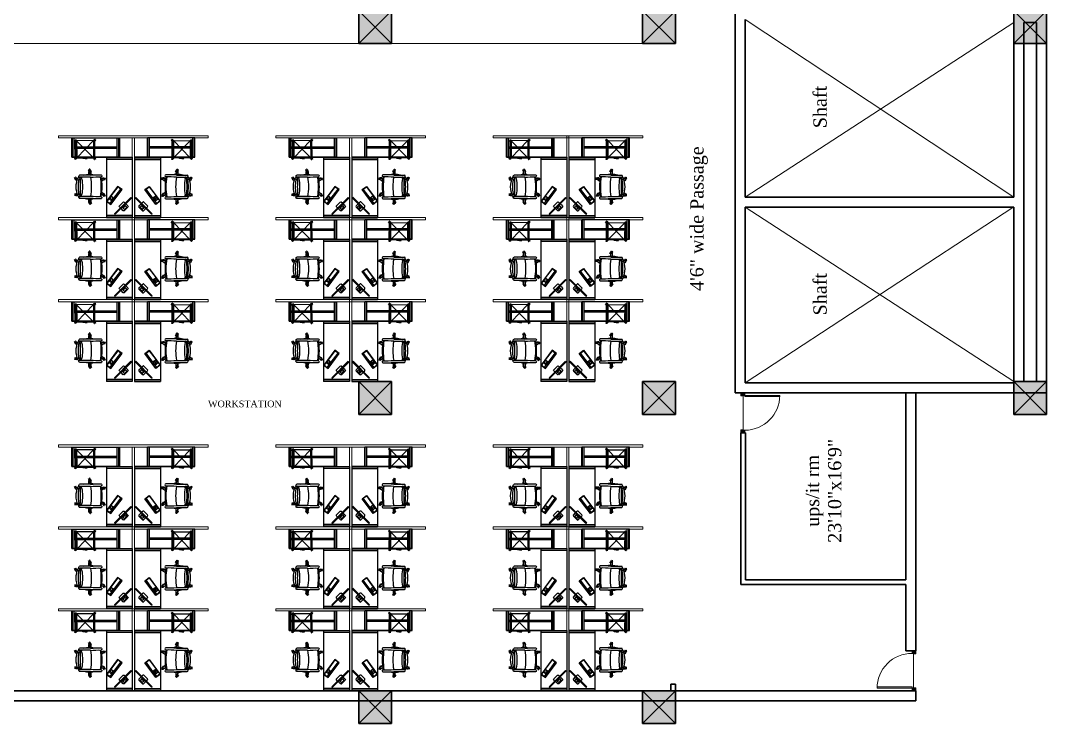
# Model space of a CAD drawing. Header units: inches. Extents: x 327481 to 195042051, y -335014 to 44773228.
# Drawn here: x 380825 to 381751, y -317812 to -317177 of the extents above; entities that cross this region are included whole.
import ezdxf

# ---------------------------------------------------------------- set-up
doc = ezdxf.new("R2010")
doc.units = ezdxf.units.IN
doc.header["$MEASUREMENT"] = 0
for name, color, linetype in [('cad-block.com', 250, 'Continuous'), ('center', 146, 'Continuous'), ('FLOORING', 44, 'Continuous'), ('FURNITURE1', 36, 'Continuous'), ('PARTITION', 174, 'Continuous')]:
    doc.layers.add(name, color=color, linetype=linetype)
for name, color, linetype, lineweight in [('column 1', 146, 'Continuous', 30), ('DOOR', 47, 'Continuous', 9), ('ele1', 1, 'Continuous', 13), ('furniture', 251, 'Continuous', 13), ('TEXT', 7, 'Continuous', 0), ('WALL', 12, 'Continuous', 30)]:
    doc.layers.add(name, color=color, linetype=linetype, lineweight=lineweight)
doc.styles.get("Standard").update_dxf_attribs({"font": 'times.ttf', "height": 12})

# ---------------------------------------------------------------- blocks, each defined once
blk = doc.blocks.new('RTU')
at = {"layer": 'DOOR'}
for points in [[(2799511, -182811), (2799511, -182874), (2799551, -182874), (2799551, -182886), (2799611, -182886), (2799611, -182811)], [(2798637, -183716, 0.009156), (2798637, -183748), (2799511, -183748), (2799511, -183716)], [(2799611, -183811), (2799611, -183736), (2799551, -183736), (2799551, -183748), (2799511, -183748), (2799511, -183811)]]:
    blk.add_hatch(color=256, dxfattribs=at).paths.add_polyline_path(points)
at = {"layer": 'DOOR', "ltscale": 300}
for p, q in [((2799511, -182811), (2799511, -182874)), ((2799611, -182811), (2799511, -182811)), ((2799611, -182811), (2799611, -182886)), ((2799551, -182874), (2799511, -182874)), ((2799551, -182874), (2799551, -182886)), ((2799611, -182886), (2799551, -182886)), ((2799551, -182886), (2799551, -183736)), ((2798637, -183748), (2798637, -183716)), ((2798637, -183716), (2799511, -183716)), ((2799511, -183748), (2798637, -183748)), ((2799511, -183716), (2799511, -183748)), ((2799511, -183811), (2799511, -183748)), ((2799551, -183748), (2799511, -183748)), ((2799611, -183811), (2799511, -183811)), ((2799611, -183736), (2799551, -183736)), ((2799551, -183748), (2799551, -183736)), ((2799611, -183811), (2799611, -183736))]:
    blk.add_line(p, q, dxfattribs=at)
blk.add_arc((2799511, -183748), 874, 90, 180, dxfattribs=at)
blk = doc.blocks.new('COLUMN1')
at = {"layer": 'column 1'}
h = blk.add_hatch(color=256, dxfattribs=at)
h.paths.add_polyline_path([(1, 1), (0, 1), (0.5, 0.5)])
h.paths.add_polyline_path([(1, 1), (0.5, 0.5), (1, 0)])
h.paths.add_polyline_path([(0.5, 0.5), (0, 0), (1, 0)])
h.paths.add_polyline_path([(0.5, 0.5), (0, 1), (0, 0)])
at = {"layer": 'column 1', "lineweight": 0, "ltscale": 0.3}
for p, q in [((0, 1), (1, 0)), ((0, 0), (1, 1))]:
    blk.add_line(p, q, dxfattribs=at)
at = {"layer": 'column 1', "ltscale": 0.3}
for p, q in [((1, 1), (0, 1)), ((0, 1), (0, 0)), ((1, 0), (1, 1)), ((0, 0), (1, 0))]:
    blk.add_line(p, q, dxfattribs=at)
blk = doc.blocks.new('HFGHGF')
at = {"layer": 'DOOR'}
for points in [[(341497.25, -325932.88), (341499.52, -325932.88), (341499.52, -325931.44), (341499.95, -325931.44), (341499.95, -325929.28), (341497.25, -325929.28)], [(341533.25, -325929.28), (341530.55, -325929.28), (341530.55, -325931.44), (341530.98, -325931.44), (341530.98, -325932.88), (341533.25, -325932.88)]]:
    blk.add_hatch(color=256, dxfattribs=at).paths.add_polyline_path(points)
h = blk.add_hatch(color=256, dxfattribs=at)
edge = h.paths.add_edge_path()
edge.add_line((341530.98, -325932.88), (341529.83, -325932.88))
edge.add_line((341529.83, -325932.88), (341529.83, -325964.32))
edge.add_ellipse((341530.98, -325932.88), major_axis=(22.25, 22.25), ratio=1, start_angle=222.90175, end_angle=225)
edge.add_line((341530.98, -325964.34), (341530.98, -325932.88))
at = {"layer": 'DOOR', "ltscale": 300}
for p, q in [((341497.25, -325929.28), (341499.95, -325929.28)), ((341497.25, -325929.28), (341497.25, -325932.88)), ((341499.95, -325929.28), (341499.95, -325931.44)), ((341533.25, -325929.28), (341530.55, -325929.28)), ((341530.55, -325929.28), (341530.55, -325931.44)), ((341533.25, -325929.28), (341533.25, -325932.88)), ((341497.25, -325932.88), (341499.52, -325932.88)), ((341499.52, -325931.44), (341499.95, -325931.44)), ((341499.52, -325931.44), (341499.52, -325932.88)), ((341499.95, -325931.44), (341530.55, -325931.44)), ((341529.83, -325964.34), (341529.83, -325932.88)), ((341529.83, -325932.88), (341530.98, -325932.88)), ((341530.98, -325931.44), (341530.55, -325931.44)), ((341530.98, -325931.44), (341530.98, -325932.88)), ((341533.25, -325932.88), (341530.98, -325932.88)), ((341530.98, -325932.88), (341530.98, -325964.34)), ((341530.98, -325964.34), (341529.83, -325964.34))]:
    blk.add_line(p, q, dxfattribs=at)
blk.add_ellipse((341530.98, -325932.88), major_axis=(22.25, 22.25), ratio=1, start_param=2.356194, end_param=3.926991, dxfattribs=at)
blk = doc.blocks.new('furn040')
at = {"color": 0, "linetype": 'ByBlock', "ltscale": 100}
for p, q in [((-1394, 0), (-1394, -600)), ((-1394, 0), (-1394, -600)), ((6, 0), (-1394, 0)), ((6, 0), (-1394, 0)), ((-1382, 0), (-1382, -600)), ((-1344, 0), (-1344, -600)), ((-44, 0), (-44, -600)), ((-6, 0), (-6, -600)), ((6, -600), (6, 0)), ((-1089, -496), (-744, -238)), ((-1063, -517), (-1007, -475)), ((-668, -340), (-1014, -597)), ((-1013, -450), (-967, -415)), ((-1004, -462), (-1013, -450)), ((-1007, -475), (-954, -546)), ((-958, -427), (-1004, -462)), ((-1001, -470), (-949, -432)), ((-985, -492), (-1001, -470)), ((-933, -454), (-985, -492)), ((-967, -415), (-958, -427)), ((-957, -407), (-773, -270)), ((-948, -420), (-957, -407)), ((-949, -432), (-933, -454)), ((-763, -283), (-948, -420)), ((-944, -426), (-730, -267)), ((-890, -499), (-944, -426)), ((-676, -339), (-890, -499)), ((-773, -270), (-763, -283)), ((-755, -259), (-744, -250)), ((-747, -270), (-755, -259)), ((-735, -262), (-747, -270)), ((-744, -238), (-668, -340)), ((-744, -250), (-735, -262)), ((-730, -267), (-676, -339)), ((456, -300), (6, -300)), ((6, -300), (456, -300)), ((6, -300), (6, -700)), ((6, -700), (6, -300)), ((6, -312), (456, -312)), ((6, -350), (456, -350)), ((6, -410), (6, -440)), ((216, -700), (216, -350)), ((246, -700), (246, -350)), ((416, -300), (446, -300)), ((456, -700), (456, -300)), ((6, -600), (-1394, -600)), ((-1014, -597), (-1089, -496)), ((-1010, -588), (-1063, -517)), ((-954, -546), (-1010, -588)), ((-956, -531), (-939, -518)), ((-950, -540), (-956, -531)), ((-900, -503), (-950, -540)), ((-947, -508), (-932, -497)), ((-939, -518), (-947, -508)), ((-932, -497), (-924, -507)), ((-924, -507), (-907, -494)), ((-907, -494), (-900, -503)), ((-904, -660), (-898, -649)), ((-877, -675), (-904, -660)), ((-898, -649), (-888, -655)), ((-888, -629), (-893, -639)), ((-893, -639), (-883, -645)), ((-856, -643), (-888, -629)), ((-888, -655), (-878, -660)), ((-883, -645), (-873, -650)), ((-880, -669), (-850, -652)), ((-880, -669), (-852, -718)), ((-826, -661), (-856, -643)), ((-850, -652), (-814, -714)), ((-838, -668), (-832, -671)), ((-832, -671), (-826, -661)), ((-506, -652), (-542, -714)), ((-510, -626), (-499, -626)), ((-510, -657), (-510, -626)), ((-506, -652), (-476, -669)), ((-476, -669), (-505, -718)), ((-499, -626), (-498, -637)), ((-498, -637), (-498, -649)), ((-487, -625), (-487, -637)), ((-476, -625), (-487, -625)), ((-487, -637), (-486, -648)), ((-484, -688), (-484, -695)), ((-484, -695), (-473, -694)), ((-472, -659), (-476, -625)), ((-473, -694), (-472, -659)), ((6, -1400), (6, -700)), ((6, -700), (6, -1400)), ((216, -1350), (216, -700)), ((246, -1350), (246, -700)), ((456, -1400), (456, -700)), ((-1067, -948), (-1074, -957)), ((-1044, -965), (-1067, -948)), ((-331, -960), (-324, -950)), ((-324, -950), (-294, -968)), ((-47, -887), (-44, -876)), ((-23, -895), (-47, -887)), ((-44, -876), (-34, -879)), ((-38, -856), (-41, -866)), ((-41, -866), (-31, -869)), ((-8, -863), (-38, -856)), ((-34, -879), (-24, -882)), ((-31, -869), (-23, -871)), ((-23, -870), (407, -872)), ((-23, -900), (-23, -870)), ((-23, -880), (407, -882)), ((407, -902), (-23, -900)), ((-10, -1290), (-8, -900)), ((392, -902), (-10, -1290)), ((12, -870), (-8, -863)), ((-8, -900), (390, -1292)), ((380, -872), (407, -848)), ((392, -902), (390, -1292)), ((406, -863), (399, -870)), ((414, -856), (406, -863)), ((414, -871), (406, -878)), ((407, -848), (414, -856)), ((407, -894), (429, -871)), ((407, -872), (407, -902)), ((407, -894), (407, -894)), ((421, -864), (414, -871)), ((429, -871), (421, -864)), ((-1089, -975), (-1082, -966)), ((-1064, -998), (-1089, -975)), ((-1082, -966), (-1073, -973)), ((-1074, -957), (-1066, -964)), ((-1073, -973), (-1065, -980)), ((-1066, -964), (-1057, -972)), ((-1036, -1019), (-1064, -998)), ((-1052, -1001), (-1052, -966)), ((-1052, -966), (-968, -966)), ((-1052, -1001), (-968, -1001)), ((-1038, -1003), (-1029, -1011)), ((-1038, -1003), (-1038, -1003)), ((-1029, -1011), (-1036, -1019)), ((-948, -973), (-948, -1222)), ((-900, -973), (-900, -1208)), ((-456, -973), (-456, -1208)), ((-409, -973), (-409, -1222)), ((-305, -966), (-388, -966)), ((-305, -1001), (-388, -1001)), ((-325, -964), (-331, -960)), ((-311, -1002), (-285, -1017)), ((-305, -966), (-305, -1001)), ((-288, -1001), (-298, -995)), ((-294, -968), (-266, -988)), ((-282, -991), (-291, -985)), ((-279, -1007), (-288, -1001)), ((-285, -1017), (-279, -1007)), ((-272, -998), (-282, -991)), ((-266, -988), (-272, -998)), ((-24, -1045), (-9, -1045)), ((-24, -1095), (-24, -1045)), ((-24, -1095), (-24, -1095)), ((-24, -1095), (-24, -1095)), ((-24, -1095), (-24, -1145)), ((-24, -1145), (-9, -1145)), ((-884, -1273), (-884, -1308)), ((-872, -1273), (-884, -1273)), ((-884, -1308), (-881, -1343)), ((-880, -1299), (-862, -1268)), ((-850, -1316), (-880, -1299)), ((-872, -1280), (-872, -1273)), ((-870, -1331), (-870, -1319)), ((-869, -1342), (-870, -1331)), ((-858, -1330), (-859, -1319)), ((-858, -1342), (-858, -1330)), ((-850, -1316), (-829, -1279)), ((-846, -1311), (-846, -1341)), ((-525, -1296), (-530, -1307)), ((-530, -1307), (-500, -1324)), ((-506, -1316), (-528, -1279)), ((-519, -1300), (-525, -1296)), ((-476, -1299), (-506, -1316)), ((-500, -1324), (-469, -1339)), ((-476, -1299), (-494, -1268)), ((-474, -1323), (-483, -1318)), ((-479, -1293), (-453, -1308)), ((-468, -1313), (-478, -1308)), ((-463, -1328), (-474, -1323)), ((-469, -1339), (-463, -1328)), ((-458, -1318), (-468, -1313)), ((-453, -1308), (-458, -1318)), ((-25, -1298), (-47, -1321)), ((-47, -1321), (-39, -1328)), ((-39, -1328), (-32, -1321)), ((-32, -1321), (-25, -1314)), ((-32, -1336), (-24, -1328)), ((-25, -1343), (-32, -1336)), ((405, -1292), (-25, -1290)), ((-25, -1320), (-25, -1290)), ((405, -1312), (-25, -1310)), ((2, -1320), (-25, -1343)), ((405, -1322), (-25, -1320)), ((-24, -1328), (-17, -1321)), ((6, -1350), (456, -1350)), ((6, -1388), (456, -1388)), ((6, -1400), (456, -1400)), ((370, -1322), (389, -1328)), ((405, -1292), (405, -1322)), ((413, -1322), (405, -1320)), ((416, -1312), (406, -1310))]:
    blk.add_line(p, q, dxfattribs=at)
at = {"color": 0, "linetype": 'ByBlock'}
for p, q in [((-1314, -394), (-941, -20)), ((-1233, -211), (-1182, -262)), ((-1169, -222), (-1205, -180)), ((-1201, -175), (-1199, -177)), ((-1200, -175), (-1199, -176)), ((-1165, -204), (-1144, -224)), ((-1165, -204), (-1149, -220)), ((-1165, -204), (-1165, -204)), ((-1163, -206), (-1129, -172)), ((-1160, -134), (-1158, -136)), ((-1159, -134), (-1157, -136)), ((-1112, -166), (-1154, -129)), ((-1131, -170), (-1130, -169)), ((-1131, -170), (-1110, -190)), ((-1130, -169), (-1115, -185)), ((-1123, -102), (-1073, -152)), ((-1059, -167), (-1034, -191)), ((-933, -21), (-941, -20)), ((-1313, -401), (-1314, -394)), ((-1168, -276), (-1144, -300))]:
    blk.add_line(p, q, dxfattribs=at)
for points in [[(-1303, -411), (-923, -31), (-933, -21), (-1313, -401), (-1303, -411)], [(-1233, -187), (-1148, -102)], [(-1205, -180), (-1154, -129)], [(-1199, -177), (-1157, -136)], [(-1199, -176), (-1158, -136)], [(-1119, -300), (-1034, -215)]]:
    blk.add_lwpolyline(points, dxfattribs=at)
for points in [[(-1169, -222, 0.263666), (-1159, -227), (-1156, -226), (-1149, -220)], [(-1112, -166, -0.263666), (-1107, -175), (-1108, -179), (-1115, -185)]]:
    blk.add_lwpolyline(points, format="xyb", dxfattribs=at)
for centre, radius in [((-1230, -190), 1.73), ((-1220, -180), 1.73), ((-1210, -170), 1.73), ((-1200, -160), 1.73), ((-1190, -150), 1.73), ((-1180, -139), 1.73), ((-1170, -129), 1.73), ((-1159, -119), 1.73), ((-1093, -191), 1.14), ((-1144, -242), 1.14)]:
    blk.add_circle(centre, radius, dxfattribs=at)
at = {"color": 0, "linetype": 'ByBlock', "ltscale": 100}
blk.add_circle((191, -1096), 5, dxfattribs=at)
at = {"color": 0, "linetype": 'ByBlock', "ltscale": 0.7}
blk.add_circle((191, -1096), 5, dxfattribs=at)
at = {"color": 0, "linetype": 'ByBlock'}
for centre, start, end in [((-1220, -199), 135, 225), ((-1135, -114), 45, 135), ((-1046, -203), 315, 45), ((-1131, -288), 225, 315)]:
    blk.add_arc(centre, 17.2, start, end, dxfattribs=at)
at = {"color": 0, "linetype": 'ByBlock', "ltscale": 100}
for centre, radius, start, end in [((-931, -730), 25, 23.3646, 166.0119), ((-678, -2045), 1338, 90, 99.9112), ((1031, 124), 2069, 202.5522, 204.0646), ((-865, -660), 13.3, 30, 210), ((-865, -660), 5.78, 30, 210), ((-2492, -1909), 2069, 35.3389, 37.4478), ((-678, -2045), 1338, 80.0888, 90), ((1136, -1909), 2069, 142.5522, 144.6611), ((-491, -660), 13.3, 330, 150), ((-2387, 124), 2069, 335.9354, 337.4478), ((-491, -660), 5.78, 330, 150), ((-425, -730), 25, 13.9881, 156.6354), ((-366, -974), 602, 167.935, 195.1126), ((1175, -781), 2131, 178.4583, 185.1431), ((1253, -780), 2162, 178.4274, 185.1186), ((-678, -2045), 1318, 90, 100.0809), ((-678, -2045), 1318, 79.9191, 90), ((-2610, -780), 2162, 354.8814, 1.5726), ((-2531, -781), 2131, 354.8569, 1.5417), ((-990, -974), 602, 344.8874, 12.065), ((-12, -880), 12.1, 154.715, 204.8272), ((-12, -880), 12.1, 55.7375, 123.8046), ((395, -882), 12.1, 55.7375, 123.8046), ((-1052, -984), 13.3, 90, 270), ((-1052, -984), 5.78, 90, 270), ((-784, -3018), 2069, 95.1232, 97.4478), ((-784, 1050), 2069, 262.5522, 264.9), ((-678, -2271), 1318, 90, 99.7142), ((-877, -1148), 28.4, 210.9998, 288.2701), ((-846, -1178), 54.2, 179.478, 228.8422), ((-859, -1165), 43, 196.9411, 273.1092), ((-701, -1942), 785, 88.3552, 102.2414), ((-678, -2271), 1318, 80.2858, 90), ((-655, -1942), 785, 77.7586, 91.6448), ((-497, -1165), 43, 266.8908, 343.0589), ((-480, -1148), 28.4, 251.7299, 329.0002), ((-510, -1178), 54.2, 311.1578, 0.522), ((-573, 1050), 2069, 275.1, 277.4478), ((-573, -3018), 2069, 82.5522, 84.8768), ((-305, -984), 13.3, 270, 90), ((-305, -984), 5.78, 270, 90), ((-923, -1216), 25, 193.9881, 271.9852), ((-925, -1216), 25.7, 268.5806, 17.7975), ((-874, -1224), 36.8, 198.6123, 238.7576), ((-882, -1239), 20.1, 67.8258, 236.3114), ((-679, -774), 527, 245.9635, 270.0368), ((1031, -2092), 2069, 156.4846, 157.4478), ((-865, -1307), 13.3, 150, 330), ((-821, -1142), 94.8, 235.4751, 262.4619), ((-865, -1307), 5.78, 150, 330), ((-841, -1255), 20.1, 67.8258, 236.3114), ((-802, -3862), 2654, 87.3318, 91.193), ((-2492, -58), 2069, 322.5522, 323.7681), ((-667, -325), 926, 259.6746, 269.3108), ((-555, -3862), 2654, 88.807, 92.6682), ((-689, -325), 926, 270.6892, 280.3254), ((-678, -774), 527, 269.9632, 294.0365), ((1136, -58), 2069, 216.2319, 217.4478), ((-536, -1142), 94.8, 277.5381, 304.5249), ((-516, -1255), 20.1, 303.6886, 112.1742), ((-491, -1307), 13.3, 210, 30), ((-491, -1307), 5.78, 210, 30), ((-2387, -2092), 2069, 22.5522, 23.5154), ((-474, -1239), 20.1, 303.6886, 112.1742), ((-482, -1224), 36.8, 301.2424, 341.3877), ((-431, -1216), 25.7, 162.2025, 271.4194), ((-433, -1216), 25, 268.0148, 346.0119), ((-13, -1310), 12.1, 235.7375, 303.8046), ((394, -1312), 12.1, 235.7375, 303.8046), ((394, -1312), 12.1, 334.715, 24.8272)]:
    blk.add_arc(centre, radius, start, end, dxfattribs=at)
blk = doc.blocks.new('kgrrfyg')
at = {"layer": 'PARTITION', "lineweight": 0}
for p, q in [((370198.74, -317355.09), (370063.77, -317355.09)), ((370063.77, -317357.09), (370063.77, -317355.09)), ((370198.74, -317357.09), (370063.77, -317357.09)), ((370198.74, -317357.09), (370198.74, -317355.09))]:
    blk.add_line(p, q, dxfattribs=at)

msp = doc.modelspace()

# ---------------------------------------------------------------- linework, layer by layer
at = {"layer": 'ele1', "ltscale": 0.3}
for p, q in [((381720.949, -317336.481), (381478.649, -317176.291)), ((381478.649, -317336.481), (381720.949, -317178.916)), ((381720.949, -317345.218), (381478.649, -317504.116)), ((381478.649, -317345.541), (381720.968, -317503.091))]:
    msp.add_line(p, q, dxfattribs=at)
at = {"layer": 'FLOORING', "lineweight": 0}
for p, q in [((380601.273, -317197.808), (381130.089, -317197.808)), ((381386.133, -317197.808), (381159.633, -317197.808))]:
    msp.add_line(p, q, dxfattribs=at)
at = {"layer": 'furniture'}
for p, q in [((381134.089, -317197.808), (381130.089, -317197.808)), ((381159.633, -317197.808), (381159.633, -317193.808)), ((381130.089, -317503.091), (381134.09, -317503.091)), ((381130.089, -317503.091), (381130.089, -317507.099)), ((381411.668, -317782.112), (381415.666, -317782.112))]:
    msp.add_line(p, q, dxfattribs=at)
at = {"layer": 'FURNITURE1', "lineweight": 0}
msp.add_line((381103.676, -317782.111), (381079.676, -317782.111), dxfattribs=at)
at = {"layer": 'PARTITION', "lineweight": 0}
for p, q in [((380925.676, -317503.091), (380925.676, -317283.09)), ((380927.676, -317503.091), (380927.676, -317283.09)), ((381121.676, -317503.091), (381121.676, -317283.09)), ((381123.676, -317503.091), (381123.676, -317283.09)), ((381317.676, -317503.091), (381317.676, -317281.09)), ((381319.676, -317503.091), (381319.676, -317281.09)), ((380925.676, -317782.112), (380925.676, -317562.111)), ((380927.676, -317782.112), (380927.676, -317562.111)), ((381121.676, -317782.112), (381121.676, -317562.111)), ((381123.676, -317782.112), (381123.676, -317562.111)), ((381317.676, -317782.112), (381317.676, -317562.111)), ((381319.676, -317782.112), (381319.676, -317562.111))]:
    msp.add_line(p, q, dxfattribs=at)
at = {"layer": 'WALL'}
for p, q in [((381469.589, -317513.191), (381469.589, -317167.231)), ((381750.512, -317512.166), (381750.509, -317174.173)), ((381478.649, -317336.481), (381478.649, -317176.291)), ((381720.968, -317336.481), (381720.968, -317177.325)), ((381730.009, -317178.916), (381730.009, -317503.106)), ((381730.009, -317178.916), (381741.451, -317178.916)), ((381741.451, -317178.916), (381741.451, -317503.106)), ((381411.673, -317197.808), (381415.676, -317197.808)), ((381478.649, -317336.481), (381720.949, -317336.481)), ((381478.649, -317504.116), (381478.649, -317345.541)), ((381478.649, -317345.541), (381720.949, -317345.541)), ((381720.968, -317503.091), (381720.968, -317345.541)), ((381478.649, -317504.116), (381720.968, -317504.116)), ((381720.968, -317503.106), (381720.968, -317503.091)), ((381730.009, -317503.106), (381741.451, -317503.106)), ((381469.589, -317513.191), (381750.512, -317513.191)), ((381623.715, -317513.191), (381623.715, -317682.111)), ((381632.775, -317746.111), (381632.775, -317513.191)), ((381741.451, -317532.634), (381750.512, -317532.634)), ((381474.795, -317686.111), (381474.795, -317549.191)), ((381474.795, -317549.191), (381478.795, -317549.191)), ((381478.795, -317682.111), (381478.795, -317549.191)), ((381623.715, -317682.111), (381478.795, -317682.111)), ((381623.715, -317686.111), (381474.795, -317686.111)), ((381623.715, -317686.111), (381623.715, -317746.111)), ((381632.775, -317746.111), (381623.715, -317746.111)), ((381632.775, -317782.111), (380681.138, -317782.111)), ((381411.676, -317782.111), (381411.676, -317776.111)), ((381415.676, -317776.111), (381411.676, -317776.111)), ((381415.676, -317791.417), (381415.676, -317776.111)), ((381632.775, -317791.092), (381632.775, -317782.111)), ((381632.775, -317791.092), (380689.875, -317791.092)), ((381623.715, -317791.092), (380689.935, -317791.092))]:
    msp.add_line(p, q, dxfattribs=at)

# ---------------------------------------------------------------- block references
at = {"layer": 'cad-block.com', "yscale": 0.0389195758130585, "zscale": 0.0389195758130585}
for p, xscale, rotation in [((380925.677, -317300.837), -0.0389195758130585, 270), ((380927.676, -317300.837), 0.0389195758130585, 90), ((381121.677, -317300.837), -0.0389195758130585, 270), ((381123.676, -317300.837), 0.0389195758130585, 90), ((381317.677, -317300.837), -0.0389195758130585, 270), ((381319.676, -317300.837), 0.0389195758130585, 90), ((380925.677, -317374.837), -0.0389195758130585, 270), ((380927.676, -317374.837), 0.0389195758130585, 90), ((381121.677, -317374.837), -0.0389195758130585, 270), ((381123.676, -317374.837), 0.0389195758130585, 90), ((381317.677, -317374.837), -0.0389195758130585, 270), ((381319.676, -317374.837), 0.0389195758130585, 90), ((380925.677, -317448.837), -0.0389195758130585, 270), ((380927.676, -317448.837), 0.0389195758130585, 90), ((381121.677, -317448.837), -0.0389195758130585, 270), ((381123.676, -317448.837), 0.0389195758130585, 90), ((381317.677, -317448.837), -0.0389195758130585, 270), ((381319.676, -317448.837), 0.0389195758130585, 90), ((380925.677, -317579.858), -0.0389195758130585, 270), ((380927.676, -317579.858), 0.0389195758130585, 90), ((381121.677, -317579.858), -0.0389195758130585, 270), ((381123.676, -317579.858), 0.0389195758130585, 90), ((381317.677, -317579.858), -0.0389195758130585, 270), ((381319.676, -317579.858), 0.0389195758130585, 90), ((380925.677, -317653.858), -0.0389195758130585, 270), ((380927.676, -317653.858), 0.0389195758130585, 90), ((381121.677, -317653.858), -0.0389195758130585, 270), ((381123.676, -317653.858), 0.0389195758130585, 90), ((381317.677, -317653.858), -0.0389195758130585, 270), ((381319.676, -317653.858), 0.0389195758130585, 90), ((380925.677, -317727.858), -0.0389195758130585, 270), ((380927.676, -317727.858), 0.0389195758130585, 90), ((381121.677, -317727.858), -0.0389195758130585, 270), ((381123.676, -317727.858), 0.0389195758130585, 90), ((381317.677, -317727.858), -0.0389195758130585, 270), ((381319.676, -317727.858), 0.0389195758130585, 90)]:
    msp.add_blockref('furn040', p, dxfattribs=dict(at, xscale=xscale, rotation=rotation))
at = {"layer": 'center', "yscale": 29.5434782608645, "zscale": 39.3913043478359}
for p, xscale, rotation in [((381159.633, -317197.808), 29.5434782608645, 90), ((381415.676, -317197.808), 29.5434782608645, 90), ((381159.633, -317532.634), 29.5434782608645, 90), ((381386.133, -317532.634), -29.5434782608645, 270), ((381720.968, -317532.634), -29.5434782608645, 270), ((381159.633, -317811.654), 29.5434782608645, 90), ((381386.133, -317811.654), -29.5434782608645, 270)]:
    msp.add_blockref('COLUMN1', p, dxfattribs=dict(at, xscale=xscale, rotation=rotation))
at = {"layer": 'center', "lineweight": 25, "xscale": 29.5434782608645, "yscale": 29.5434782608645, "zscale": 39.3913043478359, "rotation": 90}
msp.add_blockref('COLUMN1', (381750.512, -317197.808), dxfattribs=at)
at = {"layer": 'DOOR', "xscale": 0.03599999996367842, "yscale": 0.03599999996367842, "zscale": 0.03599999996367842, "rotation": 180}
msp.add_blockref('RTU', (482260.78, -324130.397), dxfattribs=at)
at = {"layer": 'furniture', "rotation": 270}
msp.add_blockref('HFGHGF', (707562.053, 23751.138), dxfattribs=at)
at = {"layer": 'PARTITION', "lineweight": 0}
for p in [(10795.423, 74.001), (10991.423, 74.001), (11187.423, 74.001), (10795.423, 0), (10991.423, 0.001), (11187.423, 0.001), (10795.423, -73.999), (10991.423, -73.999), (11187.423, -73.999), (10795.423, -205.02), (10991.423, -205.02), (11187.423, -205.02), (10795.423, -279.02), (10991.423, -279.02), (11187.423, -279.02), (10795.423, -353.02), (10991.423, -353.02), (11187.423, -353.02)]:
    msp.add_blockref('kgrrfyg', p, dxfattribs=at)

# ---------------------------------------------------------------- texts
at = {"layer": 'TEXT', "color": 0, "char_height": 12, "width": 37.42754, "attachment_point": 1, "rotation": 90}
for insert in [(381540.188, -317274.342), (381540.188, -317443.344)]:
    msp.add_mtext('Shaft', dxfattribs=dict(at, insert=insert))
at = {"layer": 'TEXT', "linetype": 'ByBlock', "lineweight": 30, "char_height": 12, "attachment_point": 2, "rotation": 90}
for s, insert, width in [('4\'6" wide Passage', (381429.059, -317355.963), 357.74515), ('ups/it rm \\P23\'10"x16\'9"', (381533.41, -317601.672), 186.36533)]:
    msp.add_mtext(s, dxfattribs=dict(at, insert=insert, width=width))
at = {"layer": 'TEXT', "color": 0, "insert": (380935.86, -317500.164), "char_height": 12, "width": 178.42134, "attachment_point": 1}
msp.add_mtext('\\P{\\H0.5x;\\W8.556;   \\W1;WORKSTATION}', dxfattribs=at)

doc.saveas('drawing.dxf')
